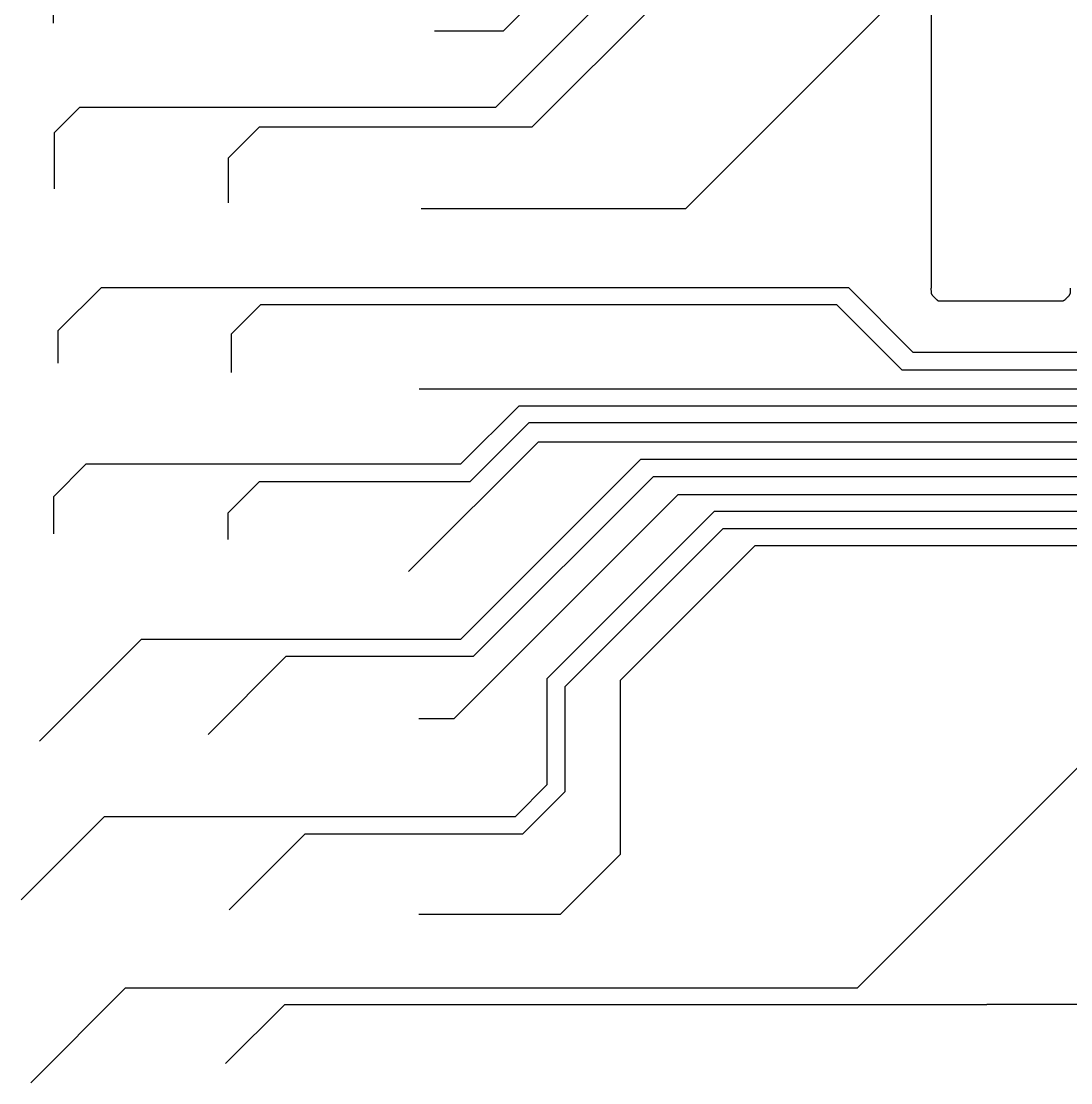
# Model space of a CAD drawing. Header units: millimetres. Extents: x -57500 to 57500, y -57500 to 57500.
# Drawn here: x -30170 to -15085, y -6208 to 9047 of the extents above; entities that cross this region are included whole.
import ezdxf

# ---------------------------------------------------------------- set-up
doc = ezdxf.new("R2010")
doc.units = ezdxf.units.MM

msp = doc.modelspace()

# ---------------------------------------------------------------- linework, layer by layer
for p, q in [((-17092.529, 12934.561), (-17092.529, 5372.038)), ((-23236.85, 8910.7), (-21853.85, 10293.7)), ((-29703.9, 9017.3), (-29703.9, 9822.75)), ((-23349.8, 7811.9), (-21532.3, 9629.4)), ((-22823.45, 7527.45), (-21053.65, 9297.25)), ((-20618.25, 6354.6), (-17703.9, 9268.95)), ((-24227.7, 8910.7), (-23236.85, 8910.7)), ((-29692.5, 7446.25), (-29326.85, 7811.9)), ((-29326.85, 7811.9), (-23349.8, 7811.9)), ((-27189.65, 7082.35), (-26744.55, 7527.45)), ((-26744.55, 7527.45), (-22823.45, 7527.45)), ((-29692.5, 6640.9), (-29692.5, 7446.25)), ((-27189.65, 6435.9), (-27189.65, 7082.35)), ((-24422.8, 6354.6), (-20618.25, 6354.6)), ((-17092.532, 5340.325), (-17092.538, 5325.977)), ((-17092.53, 5355.668), (-17092.532, 5340.325)), ((-17092.529, 5372.038), (-17092.53, 5355.668)), ((-29636.85, 4600.7), (-29016.85, 5220.7)), ((-29016.85, 5220.7), (-18281.5, 5220.7)), ((-18281.5, 5220.7), (-17354.25, 4293.45)), ((-17093.595, 5199.15), (-17093.606, 5194.529)), ((-17093.606, 5194.529), (-17093.583, 5189.821)), ((-17093.555, 5203.768), (-17093.595, 5199.15)), ((-17093.583, 5189.821), (-17093.52, 5184.96)), ((-17093.49, 5208.465), (-17093.555, 5203.768)), ((-17093.406, 5213.327), (-17093.49, 5208.465)), ((-17093.309, 5218.435), (-17093.406, 5213.327)), ((-17093.204, 5223.873), (-17093.309, 5218.435)), ((-17093.095, 5229.725), (-17093.204, 5223.873)), ((-17092.988, 5236.073), (-17093.095, 5229.725)), ((-17092.889, 5243.002), (-17092.988, 5236.073)), ((-17092.802, 5250.594), (-17092.889, 5243.002)), ((-17092.73, 5258.913), (-17092.802, 5250.594)), ((-17092.673, 5267.992), (-17092.73, 5258.913)), ((-17092.627, 5277.866), (-17092.673, 5267.992)), ((-17092.592, 5288.569), (-17092.627, 5277.866)), ((-17092.567, 5300.133), (-17092.592, 5288.569)), ((-17092.549, 5312.591), (-17092.567, 5300.133)), ((-17092.538, 5325.977), (-17092.549, 5312.591)), ((-15087.528, 5205.885), (-15087.529, 5210.482)), ((-15087.523, 5201.466), (-15087.528, 5205.885)), ((-15087.513, 5197.223), (-15087.523, 5201.466)), ((-15087.495, 5193.157), (-15087.513, 5197.223)), ((-15087.468, 5189.267), (-15087.495, 5193.157)), ((-15087.429, 5185.552), (-15087.468, 5189.267)), ((-17093.52, 5184.96), (-17093.413, 5179.965)), ((-17093.413, 5179.965), (-17093.257, 5174.891)), ((-17093.257, 5174.891), (-17093.048, 5169.787)), ((-17093.048, 5169.787), (-17092.783, 5164.707)), ((-17092.783, 5164.707), (-17092.457, 5159.703)), ((-17092.457, 5159.703), (-17092.065, 5154.826)), ((-17092.065, 5154.826), (-17091.603, 5150.128)), ((-17091.603, 5150.128), (-17091.068, 5145.662)), ((-17091.068, 5145.662), (-17090.454, 5141.479)), ((-17090.454, 5141.479), (-17089.758, 5137.632)), ((-17089.758, 5137.632), (-17088.976, 5134.148)), ((-17088.976, 5134.148), (-17088.101, 5130.991)), ((-17088.101, 5130.991), (-17087.129, 5128.118)), ((-17087.129, 5128.118), (-17086.054, 5125.484)), ((-17086.054, 5125.484), (-17084.871, 5123.045)), ((-17084.871, 5123.045), (-17083.576, 5120.757)), ((-17083.576, 5120.757), (-17082.162, 5118.575)), ((-17082.162, 5118.575), (-17080.624, 5116.456)), ((-17080.624, 5116.456), (-17078.957, 5114.355)), ((-17078.957, 5114.355), (-17077.157, 5112.228)), ((-17077.157, 5112.228), (-17075.217, 5110.031)), ((-17075.217, 5110.031), (-17073.146, 5107.75)), ((-17073.146, 5107.75), (-17070.969, 5105.403)), ((-17070.969, 5105.403), (-17068.711, 5103.011)), ((-17068.711, 5103.011), (-17066.396, 5100.595)), ((-17066.396, 5100.595), (-17064.049, 5098.175)), ((-17064.049, 5098.175), (-17061.697, 5095.771)), ((-17061.697, 5095.771), (-17059.363, 5093.406)), ((-17059.363, 5093.406), (-17057.073, 5091.098)), ((-17057.073, 5091.098), (-17054.852, 5088.87)), ((-17054.852, 5088.87), (-17052.724, 5086.741)), ((-17052.724, 5086.741), (-17032.756, 5066.773)), ((-17032.756, 5066.773), (-17030.664, 5064.682)), ((-17030.664, 5064.682), (-17028.465, 5062.489)), ((-17028.465, 5062.489), (-17026.18, 5060.22)), ((-17026.18, 5060.22), (-17023.829, 5057.9)), ((-17023.829, 5057.9), (-17021.431, 5055.555)), ((-17021.431, 5055.555), (-17019.008, 5053.211)), ((-17019.008, 5053.211), (-17016.579, 5050.892)), ((-17016.579, 5050.892), (-17014.165, 5048.625)), ((-17014.165, 5048.625), (-17011.786, 5046.435)), ((-17011.786, 5046.435), (-17009.463, 5044.347)), ((-17009.463, 5044.347), (-17007.215, 5042.387)), ((-17007.215, 5042.387), (-17005.048, 5040.571)), ((-17005.048, 5040.571), (-17002.938, 5038.897)), ((-17002.938, 5038.897), (-17000.86, 5037.36)), ((-17000.86, 5037.36), (-16998.786, 5035.956)), ((-16998.786, 5035.956), (-16996.689, 5034.681)), ((-16996.689, 5034.681), (-16994.543, 5033.531)), ((-15188.586, 5033.096), (-15185.791, 5034.485)), ((-15185.791, 5034.485), (-15182.954, 5036.011)), ((-15182.954, 5036.011), (-15180.105, 5037.653)), ((-15180.105, 5037.653), (-15177.271, 5039.387)), ((-15177.271, 5039.387), (-15174.479, 5041.191)), ((-15174.479, 5041.191), (-15171.758, 5043.042)), ((-15171.758, 5043.042), (-15169.135, 5044.917)), ((-15169.135, 5044.917), (-15166.638, 5046.794)), ((-15166.638, 5046.794), (-15164.296, 5048.65)), ((-15164.296, 5048.65), (-15162.132, 5050.465)), ((-15162.132, 5050.465), (-15160.133, 5052.241)), ((-15160.133, 5052.241), (-15158.268, 5053.994)), ((-15158.268, 5053.994), (-15156.508, 5055.737)), ((-15156.508, 5055.737), (-15154.821, 5057.486)), ((-15154.821, 5057.486), (-15153.177, 5059.255)), ((-15153.177, 5059.255), (-15151.544, 5061.059)), ((-15151.544, 5061.059), (-15149.892, 5062.913)), ((-15149.892, 5062.913), (-15148.191, 5064.83)), ((-15148.191, 5064.83), (-15146.409, 5066.825)), ((-15146.409, 5066.825), (-15144.515, 5068.914)), ((-15144.515, 5068.914), (-15142.489, 5071.104)), ((-15142.489, 5071.104), (-15140.345, 5073.378)), ((-15140.345, 5073.378), (-15138.107, 5075.713)), ((-15138.107, 5075.713), (-15135.797, 5078.086)), ((-15135.797, 5078.086), (-15133.438, 5080.475)), ((-15133.438, 5080.475), (-15131.053, 5082.855)), ((-15131.053, 5082.855), (-15128.666, 5085.205)), ((-15128.666, 5085.205), (-15126.298, 5087.502)), ((-15126.298, 5087.502), (-15123.974, 5089.722)), ((-15123.974, 5089.722), (-15121.716, 5091.843)), ((-15121.716, 5091.843), (-15119.547, 5093.842)), ((-15119.547, 5093.842), (-15117.478, 5095.716)), ((-15117.478, 5095.716), (-15115.503, 5097.495)), ((-15115.503, 5097.495), (-15113.613, 5099.212)), ((-15113.613, 5099.212), (-15111.797, 5100.9)), ((-15111.797, 5100.9), (-15110.047, 5102.592)), ((-15110.047, 5102.592), (-15108.354, 5104.322)), ((-15108.354, 5104.322), (-15106.708, 5106.123)), ((-15106.708, 5106.123), (-15105.101, 5108.028)), ((-15105.101, 5108.028), (-15103.523, 5110.07)), ((-15103.523, 5110.07), (-15101.965, 5112.282)), ((-15101.965, 5112.282), (-15100.419, 5114.696)), ((-15100.419, 5114.696), (-15098.888, 5117.308)), ((-15098.888, 5117.308), (-15097.387, 5120.084)), ((-15097.387, 5120.084), (-15095.93, 5122.991)), ((-15095.93, 5122.991), (-15094.532, 5125.995)), ((-15094.532, 5125.995), (-15093.208, 5129.061)), ((-15093.208, 5129.061), (-15091.971, 5132.156)), ((-15091.971, 5132.156), (-15090.837, 5135.246)), ((-15090.837, 5135.246), (-15089.82, 5138.297)), ((-15089.82, 5138.297), (-15088.934, 5141.274)), ((-15088.934, 5141.274), (-15088.195, 5144.144)), ((-15088.195, 5144.144), (-15087.613, 5146.879)), ((-15087.613, 5146.879), (-15087.179, 5149.493)), ((-15087.376, 5182.012), (-15087.429, 5185.552)), ((-15087.307, 5178.645), (-15087.376, 5182.012)), ((-15087.221, 5175.451), (-15087.307, 5178.645)), ((-15087.114, 5172.43), (-15087.221, 5175.451)), ((-15087.179, 5149.493), (-15086.877, 5152.014)), ((-15086.988, 5169.577), (-15087.114, 5172.43)), ((-15086.854, 5166.87), (-15086.988, 5169.577)), ((-15086.877, 5152.014), (-15086.689, 5154.473)), ((-15086.731, 5164.278), (-15086.854, 5166.87)), ((-15086.636, 5161.772), (-15086.731, 5164.278)), ((-15086.689, 5154.473), (-15086.598, 5156.9)), ((-15086.586, 5159.323), (-15086.636, 5161.772)), ((-15086.598, 5156.9), (-15086.586, 5159.323)), ((-27145.75, 4555.65), (-26727.15, 4974.25)), ((-26727.15, 4974.25), (-18450.4, 4974.25)), ((-18450.4, 4974.25), (-17512.5, 4036.35)), ((-16994.543, 5033.531), (-16992.322, 5032.501)), ((-16992.322, 5032.501), (-16989.997, 5031.586)), ((-16989.997, 5031.586), (-16987.544, 5030.783)), ((-16987.544, 5030.783), (-16984.935, 5030.087)), ((-16984.935, 5030.087), (-16982.144, 5029.493)), ((-16982.144, 5029.493), (-16979.177, 5028.996)), ((-16979.177, 5028.996), (-16976.067, 5028.586)), ((-16976.067, 5028.586), (-16972.848, 5028.255)), ((-16972.848, 5028.255), (-16969.557, 5027.994)), ((-16969.557, 5027.994), (-16966.228, 5027.795)), ((-16966.228, 5027.795), (-16962.896, 5027.648)), ((-16962.896, 5027.648), (-16959.595, 5027.546)), ((-16959.595, 5027.546), (-16956.361, 5027.479)), ((-16956.361, 5027.479), (-16953.228, 5027.439)), ((-16953.228, 5027.439), (-16950.232, 5027.417)), ((-16950.232, 5027.417), (-16947.4, 5027.404)), ((-16947.4, 5027.404), (-16944.708, 5027.399)), ((-16944.708, 5027.399), (-16942.106, 5027.4)), ((-16942.106, 5027.4), (-16939.543, 5027.405)), ((-16939.543, 5027.405), (-16936.97, 5027.415)), ((-16936.97, 5027.415), (-16934.336, 5027.428)), ((-16934.336, 5027.428), (-16931.592, 5027.442)), ((-16931.592, 5027.442), (-16928.688, 5027.459)), ((-16928.688, 5027.459), (-16925.573, 5027.475)), ((-16925.573, 5027.475), (-16922.198, 5027.491)), ((-16922.198, 5027.491), (-16918.513, 5027.505)), ((-16918.513, 5027.505), (-16914.474, 5027.517)), ((-16914.474, 5027.517), (-16910.059, 5027.526)), ((-16910.059, 5027.526), (-16905.252, 5027.534)), ((-16905.252, 5027.534), (-16900.037, 5027.54)), ((-16900.037, 5027.54), (-16894.397, 5027.544)), ((-16894.397, 5027.544), (-16888.315, 5027.547)), ((-16888.315, 5027.547), (-16881.774, 5027.549)), ((-16881.774, 5027.549), (-16874.757, 5027.55)), ((-16874.757, 5027.55), (-16867.249, 5027.551)), ((-16867.249, 5027.551), (-15250.487, 5027.551)), ((-15250.487, 5027.551), (-15245.414, 5027.552)), ((-15245.414, 5027.552), (-15240.742, 5027.552)), ((-15240.742, 5027.552), (-15236.436, 5027.553)), ((-15236.436, 5027.553), (-15232.462, 5027.554)), ((-15232.462, 5027.554), (-15228.786, 5027.555)), ((-15228.786, 5027.555), (-15225.373, 5027.556)), ((-15225.373, 5027.556), (-15222.189, 5027.558)), ((-15222.189, 5027.558), (-15219.199, 5027.561)), ((-15219.199, 5027.561), (-15216.372, 5027.569)), ((-15216.372, 5027.569), (-15213.681, 5027.599)), ((-15213.681, 5027.599), (-15211.1, 5027.671)), ((-15211.1, 5027.671), (-15208.604, 5027.8)), ((-15208.604, 5027.8), (-15206.165, 5028.007)), ((-15206.165, 5028.007), (-15203.76, 5028.308)), ((-15203.76, 5028.308), (-15201.36, 5028.722)), ((-15201.36, 5028.722), (-15198.942, 5029.267)), ((-15198.942, 5029.267), (-15196.478, 5029.961)), ((-15196.478, 5029.961), (-15193.943, 5030.823)), ((-15193.943, 5030.823), (-15191.312, 5031.868)), ((-15191.312, 5031.868), (-15188.586, 5033.096)), ((-29636.85, 4134.4), (-29636.85, 4600.7)), ((-27145.75, 3999.25), (-27145.75, 4555.65)), ((-17354.25, 4293.45), (-13344.6, 4293.45)), ((-17512.5, 4036.35), (-10804.15, 4036.35)), ((-24448.65, 3766.15), (-10311.4, 3766.15)), ((-23850.8, 2685.1), (-23013.55, 3522.35)), ((-23013.55, 3522.35), (-9056.45, 3522.35)), ((-23714.9, 2432.8), (-22867.1, 3280.6)), ((-22867.1, 3280.6), (-8772.2, 3280.6)), ((-24602.1, 1139.3), (-22736.9, 3004.5)), ((-22736.9, 3004.5), (-8657.65, 3004.5)), ((-23852.25, 166.2), (-21263.7, 2754.75)), ((-21263.7, 2754.75), (-8519.65, 2754.75)), ((-29700.7, 2218.8), (-29234.4, 2685.1)), ((-29234.4, 2685.1), (-23850.8, 2685.1)), ((-23668.1, -79.05), (-21082.15, 2506.9)), ((-21082.15, 2506.9), (-8393.85, 2506.9)), ((-27196.25, 1982.4), (-26745.85, 2432.8)), ((-26745.85, 2432.8), (-23714.9, 2432.8)), ((-29700.7, 1678.4), (-29700.7, 2218.8)), ((-23945.85, -972), (-20729.3, 2244.55)), ((-20729.3, 2244.55), (-8266.2, 2244.55)), ((-22609.5, -397.2), (-20204.35, 2007.95)), ((-20204.35, 2007.95), (-1462.65, 2007.95)), ((-27196.25, 1600.9), (-27196.25, 1982.4)), ((-20086.5, 1752.55), (-22355.15, -516.1)), ((-2122.4, 1752.55), (-20086.5, 1752.55)), ((-21554.95, -419.95), (-19621.15, 1513.85)), ((-19621.15, 1513.85), (-5263.75, 1513.85)), ((-29908.6, -1301.2), (-28441.2, 166.2)), ((-28441.2, 166.2), (-23852.25, 166.2)), ((-27483.4, -1202.4), (-26360.05, -79.05)), ((-26360.05, -79.05), (-23668.1, -79.05)), ((-22609.5, -1923.75), (-22609.5, -397.2)), ((-21554.95, -2921.9), (-21554.95, -419.95)), ((-22355.15, -516.1), (-22355.15, -2026.75)), ((-24454.55, -972), (-23945.85, -972)), ((-18151.8, -4846), (-14234.6, -928.8)), ((-23065.35, -2379.6), (-22609.5, -1923.75)), ((-22355.15, -2026.75), (-22964.75, -2636.35)), ((-30169.5, -3577.55), (-28971.55, -2379.6)), ((-28971.55, -2379.6), (-23065.35, -2379.6)), ((-26092.05, -2636.35), (-27178.7, -3723)), ((-22964.75, -2636.35), (-26092.05, -2636.35)), ((-22418.9, -3785.85), (-21554.95, -2921.9)), ((-24454.4, -3785.85), (-22418.9, -3785.85)), ((-30030.75, -6208.3), (-28668.45, -4846)), ((-28668.45, -4846), (-18151.8, -4846)), ((-27231.95, -5932.7), (-26381.2, -5081.95)), ((-26381.2, -5081.95), (-16288.65, -5081.95)), ((-16288.65, -5081.95), (-16286, -5079.3)), ((-16286, -5079.3), (-12095.35, -5079.3))]:
    msp.add_line(p, q)

doc.saveas('drawing.dxf')
